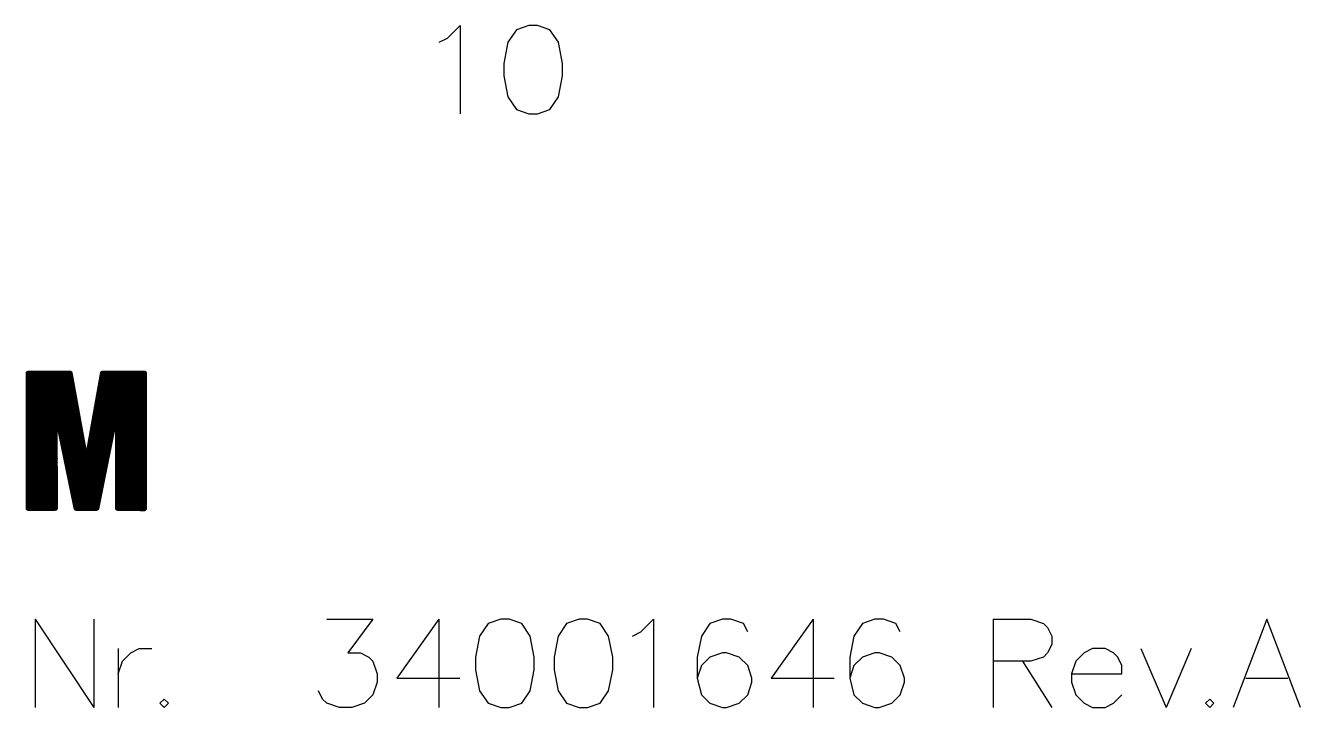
# Model space of a CAD drawing. Header units: millimetres. Extents: x 0 to 400, y 0 to 511.
# Drawn here: x 138.06 to 161, y 99.82 to 112.09 of the extents above; entities that cross this region are included whole.
import ezdxf

# ---------------------------------------------------------------- set-up
doc = ezdxf.new("R2010")
doc.units = ezdxf.units.MM
doc.layers.add('TopLayer', color=1, linetype='Continuous')

msp = doc.modelspace()

# ---------------------------------------------------------------- linework, layer by layer
at = {"layer": 'TopLayer'}
for p, q in [((145.651, 111.861), (145.878, 112.088)), ((145.878, 112.088), (145.878, 110.5)), ((146.891, 112.012), (146.739, 111.785)), ((147.117, 112.088), (146.891, 112.012)), ((147.268, 112.088), (147.117, 112.088)), ((147.495, 112.012), (147.268, 112.088)), ((147.646, 111.785), (147.495, 112.012)), ((145.5, 111.785), (145.651, 111.861)), ((146.739, 111.785), (146.664, 111.407)), ((147.722, 111.407), (147.646, 111.785)), ((146.664, 111.407), (146.664, 111.181)), ((147.722, 111.181), (147.722, 111.407)), ((146.664, 111.181), (146.739, 110.803)), ((147.646, 110.803), (147.722, 111.181)), ((146.739, 110.803), (146.891, 110.576)), ((147.495, 110.576), (147.646, 110.803)), ((146.891, 110.576), (147.117, 110.5)), ((147.268, 110.5), (147.495, 110.576)), ((147.117, 110.5), (147.268, 110.5)), ((138.233, 101.408), (138.233, 99.821)), ((138.233, 101.408), (139.291, 99.821)), ((139.291, 101.408), (139.291, 99.821)), ((143.479, 101.408), (144.31, 101.408)), ((144.31, 101.408), (143.857, 100.803)), ((145.497, 101.408), (144.741, 100.35)), ((145.497, 101.408), (145.497, 99.821)), ((146.608, 101.408), (146.381, 101.332)), ((146.759, 101.408), (146.608, 101.408)), ((146.986, 101.332), (146.759, 101.408)), ((148.021, 101.408), (147.795, 101.332)), ((148.172, 101.408), (148.021, 101.408)), ((148.399, 101.332), (148.172, 101.408)), ((149.132, 101.181), (149.359, 101.408)), ((149.359, 101.408), (149.359, 99.821)), ((150.599, 101.408), (150.372, 101.332)), ((150.75, 101.408), (150.599, 101.408)), ((150.976, 101.332), (150.75, 101.408)), ((152.231, 101.408), (151.475, 100.35)), ((152.231, 101.408), (152.231, 99.821)), ((153.342, 101.408), (153.115, 101.332)), ((153.493, 101.408), (153.342, 101.408)), ((153.72, 101.332), (153.493, 101.408)), ((155.466, 101.408), (155.466, 99.821)), ((155.466, 101.408), (156.146, 101.408)), ((156.146, 101.408), (156.373, 101.332)), ((160.394, 101.408), (159.789, 99.821)), ((160.998, 99.821), (160.394, 101.408)), ((146.381, 101.332), (146.23, 101.106)), ((147.137, 101.106), (146.986, 101.332)), ((147.795, 101.332), (147.643, 101.106)), ((148.55, 101.106), (148.399, 101.332)), ((148.981, 101.106), (149.132, 101.181)), ((150.372, 101.332), (150.221, 101.106)), ((151.052, 101.181), (150.976, 101.332)), ((153.115, 101.332), (152.964, 101.106)), ((153.796, 101.181), (153.72, 101.332)), ((156.373, 101.332), (156.448, 101.257)), ((156.448, 101.257), (156.524, 101.106)), ((146.23, 101.106), (146.154, 100.728)), ((147.213, 100.728), (147.137, 101.106)), ((147.643, 101.106), (147.568, 100.728)), ((148.626, 100.728), (148.55, 101.106)), ((150.221, 101.106), (150.145, 100.728)), ((152.964, 101.106), (152.889, 100.728)), ((156.524, 100.955), (156.448, 100.803)), ((156.524, 101.106), (156.524, 100.955)), ((139.729, 100.879), (139.729, 99.821)), ((139.805, 100.652), (139.956, 100.803)), ((139.956, 100.803), (140.107, 100.879)), ((140.107, 100.879), (140.334, 100.879)), ((143.857, 100.803), (144.084, 100.803)), ((144.084, 100.803), (144.235, 100.728)), ((144.235, 100.728), (144.31, 100.652)), ((146.154, 100.728), (146.154, 100.501)), ((147.213, 100.501), (147.213, 100.728)), ((147.568, 100.728), (147.568, 100.501)), ((148.626, 100.501), (148.626, 100.728)), ((150.145, 100.728), (150.145, 100.35)), ((150.372, 100.728), (150.221, 100.577)), ((150.599, 100.803), (150.372, 100.728)), ((150.674, 100.803), (150.599, 100.803)), ((150.901, 100.728), (150.674, 100.803)), ((151.052, 100.577), (150.901, 100.728)), ((152.889, 100.728), (152.889, 100.35)), ((153.115, 100.728), (152.964, 100.577)), ((153.342, 100.803), (153.115, 100.728)), ((153.418, 100.803), (153.342, 100.803)), ((153.644, 100.728), (153.418, 100.803)), ((153.796, 100.577), (153.644, 100.728)), ((156.373, 100.728), (156.146, 100.652)), ((156.448, 100.803), (156.373, 100.728)), ((157.106, 100.803), (156.955, 100.652)), ((157.257, 100.879), (157.106, 100.803)), ((157.484, 100.879), (157.257, 100.879)), ((157.635, 100.803), (157.484, 100.879)), ((157.711, 100.728), (157.635, 100.803)), ((157.786, 100.577), (157.711, 100.728)), ((158.126, 100.879), (158.58, 99.821)), ((159.033, 100.879), (158.58, 99.821)), ((139.729, 100.426), (139.805, 100.652)), ((144.31, 100.652), (144.386, 100.426)), ((146.154, 100.501), (146.23, 100.123)), ((147.137, 100.123), (147.213, 100.501)), ((147.568, 100.501), (147.643, 100.123)), ((148.55, 100.123), (148.626, 100.501)), ((150.221, 100.577), (150.145, 100.35)), ((151.128, 100.35), (151.052, 100.577)), ((152.964, 100.577), (152.889, 100.35)), ((153.871, 100.35), (153.796, 100.577)), ((156.146, 100.652), (155.466, 100.652)), ((155.995, 100.652), (156.524, 99.821)), ((156.955, 100.652), (156.879, 100.426)), ((157.786, 100.426), (157.786, 100.577)), ((144.386, 100.274), (144.31, 100.048)), ((144.386, 100.426), (144.386, 100.274)), ((144.741, 100.35), (145.875, 100.35)), ((150.145, 100.35), (150.221, 100.048)), ((151.052, 100.048), (151.128, 100.274)), ((151.128, 100.274), (151.128, 100.35)), ((151.475, 100.35), (152.609, 100.35)), ((152.889, 100.35), (152.964, 100.048)), ((153.796, 100.048), (153.871, 100.274)), ((153.871, 100.274), (153.871, 100.35)), ((156.879, 100.426), (157.786, 100.426)), ((156.879, 100.426), (156.879, 100.274)), ((156.879, 100.274), (156.955, 100.048)), ((160.016, 100.35), (160.771, 100.35)), ((143.403, 99.972), (143.328, 100.123)), ((144.31, 100.048), (144.159, 99.896)), ((146.23, 100.123), (146.381, 99.896)), ((146.986, 99.896), (147.137, 100.123)), ((147.643, 100.123), (147.795, 99.896)), ((148.399, 99.896), (148.55, 100.123)), ((150.221, 100.048), (150.372, 99.896)), ((150.901, 99.896), (151.052, 100.048)), ((152.964, 100.048), (153.115, 99.896)), ((153.644, 99.896), (153.796, 100.048)), ((156.955, 100.048), (157.106, 99.896)), ((157.635, 99.896), (157.786, 100.048)), ((140.553, 99.972), (140.478, 99.896)), ((140.478, 99.896), (140.553, 99.821)), ((140.629, 99.896), (140.553, 99.972)), ((140.553, 99.821), (140.629, 99.896)), ((143.479, 99.896), (143.403, 99.972)), ((143.706, 99.821), (143.479, 99.896)), ((143.932, 99.821), (143.706, 99.821)), ((144.159, 99.896), (143.932, 99.821)), ((146.381, 99.896), (146.608, 99.821)), ((146.608, 99.821), (146.759, 99.821)), ((146.759, 99.821), (146.986, 99.896)), ((147.795, 99.896), (148.021, 99.821)), ((148.021, 99.821), (148.172, 99.821)), ((148.172, 99.821), (148.399, 99.896)), ((150.372, 99.896), (150.599, 99.821)), ((150.599, 99.821), (150.674, 99.821)), ((150.674, 99.821), (150.901, 99.896)), ((153.115, 99.896), (153.342, 99.821)), ((153.342, 99.821), (153.418, 99.821)), ((153.418, 99.821), (153.644, 99.896)), ((157.106, 99.896), (157.257, 99.821)), ((157.257, 99.821), (157.484, 99.821)), ((157.484, 99.821), (157.635, 99.896)), ((159.366, 99.972), (159.29, 99.896)), ((159.29, 99.896), (159.366, 99.821)), ((159.441, 99.896), (159.366, 99.972)), ((159.366, 99.821), (159.441, 99.896))]:
    msp.add_line(p, q, dxfattribs=at)
at = {"layer": 'TopLayer', "const_width": 0.1}
for points in [[(138.109, 105.83), (138.859, 105.83)], [(138.109, 103.408), (138.109, 105.83)], [(138.109, 105.791), (138.866, 105.791)], [(138.109, 105.716), (138.879, 105.716)], [(138.859, 105.83), (139.106, 104.47)], [(139.205, 104.47), (139.447, 105.83)], [(139.427, 105.716), (140.196, 105.716)], [(139.44, 105.791), (140.196, 105.791)], [(139.447, 105.83), (140.196, 105.83)], [(140.196, 103.401), (140.196, 105.83)], [(138.109, 105.641), (138.893, 105.641)], [(138.109, 105.567), (138.907, 105.567)], [(138.109, 105.492), (138.92, 105.492)], [(139.387, 105.492), (140.196, 105.492)], [(139.4, 105.567), (140.196, 105.567)], [(139.413, 105.641), (140.196, 105.641)], [(138.109, 105.417), (138.934, 105.417)], [(138.109, 105.343), (138.947, 105.343)], [(138.109, 105.268), (138.961, 105.268)], [(139.347, 105.268), (140.196, 105.268)], [(139.36, 105.343), (140.196, 105.343)], [(139.373, 105.417), (140.196, 105.417)], [(138.109, 105.193), (138.975, 105.193)], [(138.109, 105.119), (138.988, 105.119)], [(138.109, 105.044), (139.002, 105.044)], [(139.307, 105.044), (140.196, 105.044)], [(139.32, 105.119), (140.196, 105.119)], [(139.334, 105.193), (140.196, 105.193)], [(138.109, 104.969), (139.015, 104.969)], [(138.109, 104.895), (139.029, 104.895)], [(138.109, 104.82), (138.609, 104.82)], [(138.588, 104.782), (138.592, 104.8)], [(138.588, 104.782), (138.594, 103.408)], [(138.592, 104.8), (138.612, 104.824)], [(138.612, 104.824), (138.643, 104.832)], [(138.643, 104.832), (138.672, 104.819)], [(138.67, 104.82), (139.043, 104.82)], [(138.672, 104.819), (138.687, 104.792)], [(138.687, 104.792), (138.972, 103.408)], [(139.267, 104.82), (139.638, 104.82)], [(139.28, 104.895), (140.196, 104.895)], [(139.294, 104.969), (140.196, 104.969)], [(139.339, 103.408), (139.617, 104.792)], [(139.617, 104.792), (139.625, 104.809)], [(139.625, 104.809), (139.649, 104.829)], [(139.649, 104.829), (139.681, 104.83)], [(139.681, 104.83), (139.707, 104.812)], [(139.695, 104.82), (140.196, 104.82)], [(139.707, 104.812), (139.717, 104.782)], [(139.717, 103.408), (139.717, 104.782)], [(138.109, 104.745), (138.589, 104.745)], [(138.109, 104.671), (138.589, 104.671)], [(138.109, 104.596), (138.589, 104.596)], [(138.697, 104.745), (139.056, 104.745)], [(138.712, 104.671), (139.07, 104.671)], [(138.728, 104.596), (139.083, 104.596)], [(139.227, 104.596), (139.578, 104.596)], [(139.241, 104.671), (139.593, 104.671)], [(139.254, 104.745), (139.608, 104.745)], [(139.717, 104.745), (140.196, 104.745)], [(139.717, 104.671), (140.196, 104.671)], [(139.717, 104.596), (140.196, 104.596)], [(138.109, 104.521), (138.59, 104.521)], [(138.109, 104.447), (138.59, 104.447)], [(138.109, 104.372), (138.59, 104.372)], [(138.743, 104.521), (139.097, 104.521)], [(138.758, 104.447), (139.119, 104.447)], [(138.774, 104.372), (139.533, 104.372)], [(139.106, 104.47), (139.121, 104.443)], [(139.121, 104.443), (139.15, 104.429)], [(139.15, 104.429), (139.181, 104.436)], [(139.181, 104.436), (139.202, 104.46)], [(139.19, 104.447), (139.548, 104.447)], [(139.202, 104.46), (139.205, 104.47)], [(139.214, 104.521), (139.563, 104.521)], [(139.717, 104.521), (140.196, 104.521)], [(139.717, 104.447), (140.196, 104.447)], [(139.717, 104.372), (140.196, 104.372)], [(138.109, 104.297), (138.591, 104.297)], [(138.109, 104.223), (138.591, 104.223)], [(138.109, 104.148), (138.591, 104.148)], [(138.789, 104.297), (139.518, 104.297)], [(138.805, 104.223), (139.503, 104.223)], [(138.82, 104.148), (139.488, 104.148)], [(139.717, 104.297), (140.196, 104.297)], [(139.717, 104.223), (140.196, 104.223)], [(139.717, 104.148), (140.196, 104.148)], [(138.109, 104.073), (138.592, 104.073)], [(138.109, 103.999), (138.592, 103.999)], [(138.109, 103.924), (138.592, 103.924)], [(138.835, 104.073), (139.473, 104.073)], [(138.851, 103.999), (139.458, 103.999)], [(138.866, 103.924), (139.443, 103.924)], [(139.717, 104.073), (140.196, 104.073)], [(139.717, 103.999), (140.196, 103.999)], [(139.717, 103.924), (140.196, 103.924)], [(138.109, 103.849), (138.593, 103.849)], [(138.109, 103.775), (138.593, 103.775)], [(138.109, 103.7), (138.593, 103.7)], [(138.881, 103.849), (139.428, 103.849)], [(138.897, 103.775), (139.413, 103.775)], [(138.912, 103.7), (139.398, 103.7)], [(139.717, 103.849), (140.196, 103.849)], [(139.717, 103.775), (140.196, 103.775)], [(139.717, 103.7), (140.196, 103.7)], [(138.109, 103.625), (138.594, 103.625)], [(138.109, 103.551), (138.594, 103.551)], [(138.109, 103.476), (138.594, 103.476)], [(138.109, 103.408), (138.594, 103.408)], [(138.927, 103.625), (139.383, 103.625)], [(138.943, 103.551), (139.368, 103.551)], [(138.958, 103.476), (139.353, 103.476)], [(138.972, 103.408), (139.339, 103.408)], [(139.717, 103.625), (140.196, 103.625)], [(139.717, 103.551), (140.196, 103.551)], [(139.717, 103.476), (140.196, 103.476)], [(139.717, 103.408), (140.196, 103.401)]]:
    msp.add_lwpolyline(points, dxfattribs=at)
at = {"layer": 'TopLayer'}
for points, const_width in [([(138.084, 105.83, 1), (138.134, 105.83, 1)], 0.05), ([(138.084, 105.83, 1), (138.134, 105.83, 1)], 0.05), ([(138.084, 105.791, 1), (138.134, 105.791, 1)], 0.05), ([(138.084, 105.716, 1), (138.134, 105.716, 1)], 0.05), ([(138.834, 105.83, 1), (138.884, 105.83, 1)], 0.05), ([(138.834, 105.83, 1), (138.884, 105.83, 1)], 0.05), ([(138.841, 105.791, 1), (138.891, 105.791, 1)], 0.05), ([(138.854, 105.716, 1), (138.904, 105.716, 1)], 0.05), ([(139.402, 105.716, 1), (139.452, 105.716, 1)], 0.05), ([(139.415, 105.791, 1), (139.465, 105.791, 1)], 0.05), ([(139.422, 105.83, 1), (139.472, 105.83, 1)], 0.05), ([(139.422, 105.83, 1), (139.472, 105.83, 1)], 0.05), ([(140.171, 105.83, 1), (140.221, 105.83, 1)], 0.05), ([(140.171, 105.83, 1), (140.221, 105.83, 1)], 0.05), ([(140.171, 105.791, 1), (140.221, 105.791, 1)], 0.05), ([(140.171, 105.716, 1), (140.221, 105.716, 1)], 0.05), ([(138.084, 105.641, 1), (138.134, 105.641, 1)], 0.05), ([(138.084, 105.567, 1), (138.134, 105.567, 1)], 0.05), ([(138.084, 105.492, 1), (138.134, 105.492, 1)], 0.05), ([(138.868, 105.641, 1), (138.918, 105.641, 1)], 0.05), ([(138.882, 105.567, 1), (138.932, 105.567, 1)], 0.05), ([(138.895, 105.492, 1), (138.945, 105.492, 1)], 0.05), ([(139.362, 105.492, 1), (139.412, 105.492, 1)], 0.05), ([(139.375, 105.567, 1), (139.425, 105.567, 1)], 0.05), ([(139.388, 105.641, 1), (139.438, 105.641, 1)], 0.05), ([(140.171, 105.641, 1), (140.221, 105.641, 1)], 0.05), ([(140.171, 105.567, 1), (140.221, 105.567, 1)], 0.05), ([(140.171, 105.492, 1), (140.221, 105.492, 1)], 0.05), ([(138.084, 105.417, 1), (138.134, 105.417, 1)], 0.05), ([(138.084, 105.343, 1), (138.134, 105.343, 1)], 0.05), ([(138.084, 105.268, 1), (138.134, 105.268, 1)], 0.05), ([(138.909, 105.417, 1), (138.959, 105.417, 1)], 0.05), ([(138.922, 105.343, 1), (138.972, 105.343, 1)], 0.05), ([(138.936, 105.268, 1), (138.986, 105.268, 1)], 0.05), ([(139.322, 105.268, 1), (139.372, 105.268, 1)], 0.05), ([(139.335, 105.343, 1), (139.385, 105.343, 1)], 0.05), ([(139.348, 105.417, 1), (139.398, 105.417, 1)], 0.05), ([(140.171, 105.417, 1), (140.221, 105.417, 1)], 0.05), ([(140.171, 105.343, 1), (140.221, 105.343, 1)], 0.05), ([(140.171, 105.268, 1), (140.221, 105.268, 1)], 0.05), ([(138.084, 105.193, 1), (138.134, 105.193, 1)], 0.05), ([(138.084, 105.119, 1), (138.134, 105.119, 1)], 0.05), ([(138.084, 105.044, 1), (138.134, 105.044, 1)], 0.05), ([(138.95, 105.193, 1), (139, 105.193, 1)], 0.05), ([(138.963, 105.119, 1), (139.013, 105.119, 1)], 0.05), ([(138.977, 105.044, 1), (139.027, 105.044, 1)], 0.05), ([(139.282, 105.044, 1), (139.332, 105.044, 1)], 0.05), ([(139.295, 105.119, 1), (139.345, 105.119, 1)], 0.05), ([(139.309, 105.193, 1), (139.359, 105.193, 1)], 0.05), ([(140.171, 105.193, 1), (140.221, 105.193, 1)], 0.05), ([(140.171, 105.119, 1), (140.221, 105.119, 1)], 0.05), ([(140.171, 105.044, 1), (140.221, 105.044, 1)], 0.05), ([(138.084, 104.969, 1), (138.134, 104.969, 1)], 0.05), ([(138.084, 104.895, 1), (138.134, 104.895, 1)], 0.05), ([(138.084, 104.82, 1), (138.134, 104.82, 1)], 0.05), ([(138.563, 104.782, 1), (138.613, 104.782, 1)], 0.05), ([(138.563, 104.782, 1), (138.613, 104.782, 1)], 0.05), ([(138.613, 104.782, 1), (138.563, 104.782, 1)], 0.05), ([(138.567, 104.8, 1), (138.617, 104.8, 1)], 0.05), ([(138.567, 104.8, 1), (138.617, 104.8, 1)], 0.05), ([(138.584, 104.82, 1), (138.634, 104.82, 1)], 0.05), ([(138.587, 104.824, 1), (138.637, 104.824, 1)], 0.05), ([(138.587, 104.824, 1), (138.637, 104.824, 1)], 0.05), ([(138.618, 104.832, 1), (138.668, 104.832, 1)], 0.05), ([(138.618, 104.832, 1), (138.668, 104.832, 1)], 0.05), ([(138.645, 104.82, 1), (138.695, 104.82, 1)], 0.05), ([(138.647, 104.819, 1), (138.697, 104.819, 1)], 0.05), ([(138.647, 104.819, 1), (138.697, 104.819, 1)], 0.05), ([(138.662, 104.792, 1), (138.712, 104.792, 1)], 0.05), ([(138.662, 104.792, 1), (138.712, 104.792, 1)], 0.05), ([(138.99, 104.969, 1), (139.04, 104.969, 1)], 0.05), ([(139.004, 104.895, 1), (139.054, 104.895, 1)], 0.05), ([(139.018, 104.82, 1), (139.068, 104.82, 1)], 0.05), ([(139.242, 104.82, 1), (139.292, 104.82, 1)], 0.05), ([(139.255, 104.895, 1), (139.305, 104.895, 1)], 0.05), ([(139.269, 104.969, 1), (139.319, 104.969, 1)], 0.05), ([(139.592, 104.792, 1), (139.642, 104.792, 1)], 0.05), ([(139.592, 104.792, 1), (139.642, 104.792, 1)], 0.05), ([(139.6, 104.809, 1), (139.65, 104.809, 1)], 0.05), ([(139.6, 104.809, 1), (139.65, 104.809, 1)], 0.05), ([(139.613, 104.82, 1), (139.663, 104.82, 1)], 0.05), ([(139.624, 104.829, 1), (139.674, 104.829, 1)], 0.05), ([(139.624, 104.829, 1), (139.674, 104.829, 1)], 0.05), ([(139.656, 104.83, 1), (139.706, 104.83, 1)], 0.05), ([(139.656, 104.83, 1), (139.706, 104.83, 1)], 0.05), ([(139.67, 104.82, 1), (139.72, 104.82, 1)], 0.05), ([(139.682, 104.812, 1), (139.732, 104.812, 1)], 0.05), ([(139.682, 104.812, 1), (139.732, 104.812, 1)], 0.05), ([(139.692, 104.782, 1), (139.742, 104.782, 1)], 0.05), ([(139.692, 104.782, 1), (139.742, 104.782, 1)], 0.05), ([(140.171, 104.969, 1), (140.221, 104.969, 1)], 0.05), ([(140.171, 104.895, 1), (140.221, 104.895, 1)], 0.05), ([(140.171, 104.82, 1), (140.221, 104.82, 1)], 0.05), ([(138.084, 104.745, 1), (138.134, 104.745, 1)], 0.05), ([(138.084, 104.671, 1), (138.134, 104.671, 1)], 0.05), ([(138.084, 104.596, 1), (138.134, 104.596, 1)], 0.05), ([(138.551, 104.782, 1), (138.576, 104.782, 1)], 0.025), ([(138.564, 104.745, 1), (138.614, 104.745, 1)], 0.05), ([(138.564, 104.671, 1), (138.614, 104.671, 1)], 0.05), ([(138.564, 104.596, 1), (138.614, 104.596, 1)], 0.05), ([(138.601, 104.782, 1), (138.625, 104.782, 1)], 0.025), ([(138.672, 104.745, 1), (138.722, 104.745, 1)], 0.05), ([(138.687, 104.671, 1), (138.737, 104.671, 1)], 0.05), ([(138.703, 104.596, 1), (138.753, 104.596, 1)], 0.05), ([(139.031, 104.745, 1), (139.081, 104.745, 1)], 0.05), ([(139.045, 104.671, 1), (139.095, 104.671, 1)], 0.05), ([(139.058, 104.596, 1), (139.108, 104.596, 1)], 0.05), ([(139.202, 104.596, 1), (139.252, 104.596, 1)], 0.05), ([(139.216, 104.671, 1), (139.266, 104.671, 1)], 0.05), ([(139.229, 104.745, 1), (139.279, 104.745, 1)], 0.05), ([(139.553, 104.596, 1), (139.603, 104.596, 1)], 0.05), ([(139.568, 104.671, 1), (139.618, 104.671, 1)], 0.05), ([(139.583, 104.745, 1), (139.633, 104.745, 1)], 0.05), ([(139.692, 104.745, 1), (139.742, 104.745, 1)], 0.05), ([(139.692, 104.671, 1), (139.742, 104.671, 1)], 0.05), ([(139.692, 104.596, 1), (139.742, 104.596, 1)], 0.05), ([(140.171, 104.745, 1), (140.221, 104.745, 1)], 0.05), ([(140.171, 104.671, 1), (140.221, 104.671, 1)], 0.05), ([(140.171, 104.596, 1), (140.221, 104.596, 1)], 0.05), ([(138.084, 104.521, 1), (138.134, 104.521, 1)], 0.05), ([(138.084, 104.447, 1), (138.134, 104.447, 1)], 0.05), ([(138.084, 104.372, 1), (138.134, 104.372, 1)], 0.05), ([(138.565, 104.521, 1), (138.615, 104.521, 1)], 0.05), ([(138.565, 104.447, 1), (138.615, 104.447, 1)], 0.05), ([(138.565, 104.372, 1), (138.615, 104.372, 1)], 0.05), ([(138.718, 104.521, 1), (138.768, 104.521, 1)], 0.05), ([(138.733, 104.447, 1), (138.783, 104.447, 1)], 0.05), ([(138.749, 104.372, 1), (138.799, 104.372, 1)], 0.05), ([(139.072, 104.521, 1), (139.122, 104.521, 1)], 0.05), ([(139.081, 104.47, 1), (139.131, 104.47, 1)], 0.05), ([(139.081, 104.47, 1), (139.131, 104.47, 1)], 0.05), ([(139.094, 104.447, 1), (139.144, 104.447, 1)], 0.05), ([(139.096, 104.443, 1), (139.146, 104.443, 1)], 0.05), ([(139.096, 104.443, 1), (139.146, 104.443, 1)], 0.05), ([(139.125, 104.429, 1), (139.175, 104.429, 1)], 0.05), ([(139.125, 104.429, 1), (139.175, 104.429, 1)], 0.05), ([(139.156, 104.436, 1), (139.206, 104.436, 1)], 0.05), ([(139.156, 104.436, 1), (139.206, 104.436, 1)], 0.05), ([(139.165, 104.447, 1), (139.215, 104.447, 1)], 0.05), ([(139.177, 104.46, 1), (139.227, 104.46, 1)], 0.05), ([(139.177, 104.46, 1), (139.227, 104.46, 1)], 0.05), ([(139.18, 104.47, 1), (139.23, 104.47, 1)], 0.05), ([(139.18, 104.47, 1), (139.23, 104.47, 1)], 0.05), ([(139.189, 104.521, 1), (139.239, 104.521, 1)], 0.05), ([(139.508, 104.372, 1), (139.558, 104.372, 1)], 0.05), ([(139.523, 104.447, 1), (139.573, 104.447, 1)], 0.05), ([(139.538, 104.521, 1), (139.588, 104.521, 1)], 0.05), ([(139.692, 104.521, 1), (139.742, 104.521, 1)], 0.05), ([(139.692, 104.447, 1), (139.742, 104.447, 1)], 0.05), ([(139.692, 104.372, 1), (139.742, 104.372, 1)], 0.05), ([(140.171, 104.521, 1), (140.221, 104.521, 1)], 0.05), ([(140.171, 104.447, 1), (140.221, 104.447, 1)], 0.05), ([(140.171, 104.372, 1), (140.221, 104.372, 1)], 0.05), ([(138.084, 104.297, 1), (138.134, 104.297, 1)], 0.05), ([(138.084, 104.223, 1), (138.134, 104.223, 1)], 0.05), ([(138.084, 104.148, 1), (138.134, 104.148, 1)], 0.05), ([(138.566, 104.297, 1), (138.616, 104.297, 1)], 0.05), ([(138.566, 104.223, 1), (138.616, 104.223, 1)], 0.05), ([(138.566, 104.148, 1), (138.616, 104.148, 1)], 0.05), ([(138.764, 104.297, 1), (138.814, 104.297, 1)], 0.05), ([(138.78, 104.223, 1), (138.83, 104.223, 1)], 0.05), ([(138.795, 104.148, 1), (138.845, 104.148, 1)], 0.05), ([(139.463, 104.148, 1), (139.513, 104.148, 1)], 0.05), ([(139.478, 104.223, 1), (139.528, 104.223, 1)], 0.05), ([(139.493, 104.297, 1), (139.543, 104.297, 1)], 0.05), ([(139.692, 104.297, 1), (139.742, 104.297, 1)], 0.05), ([(139.692, 104.223, 1), (139.742, 104.223, 1)], 0.05), ([(139.692, 104.148, 1), (139.742, 104.148, 1)], 0.05), ([(140.171, 104.297, 1), (140.221, 104.297, 1)], 0.05), ([(140.171, 104.223, 1), (140.221, 104.223, 1)], 0.05), ([(140.171, 104.148, 1), (140.221, 104.148, 1)], 0.05), ([(138.084, 104.073, 1), (138.134, 104.073, 1)], 0.05), ([(138.084, 103.999, 1), (138.134, 103.999, 1)], 0.05), ([(138.084, 103.924, 1), (138.134, 103.924, 1)], 0.05), ([(138.567, 104.073, 1), (138.617, 104.073, 1)], 0.05), ([(138.567, 103.999, 1), (138.617, 103.999, 1)], 0.05), ([(138.567, 103.924, 1), (138.617, 103.924, 1)], 0.05), ([(138.81, 104.073, 1), (138.86, 104.073, 1)], 0.05), ([(138.826, 103.999, 1), (138.876, 103.999, 1)], 0.05), ([(138.841, 103.924, 1), (138.891, 103.924, 1)], 0.05), ([(139.418, 103.924, 1), (139.468, 103.924, 1)], 0.05), ([(139.433, 103.999, 1), (139.483, 103.999, 1)], 0.05), ([(139.448, 104.073, 1), (139.498, 104.073, 1)], 0.05), ([(139.692, 104.073, 1), (139.742, 104.073, 1)], 0.05), ([(139.692, 103.999, 1), (139.742, 103.999, 1)], 0.05), ([(139.692, 103.924, 1), (139.742, 103.924, 1)], 0.05), ([(140.171, 104.073, 1), (140.221, 104.073, 1)], 0.05), ([(140.171, 103.999, 1), (140.221, 103.999, 1)], 0.05), ([(140.171, 103.924, 1), (140.221, 103.924, 1)], 0.05), ([(138.084, 103.849, 1), (138.134, 103.849, 1)], 0.05), ([(138.084, 103.775, 1), (138.134, 103.775, 1)], 0.05), ([(138.084, 103.7, 1), (138.134, 103.7, 1)], 0.05), ([(138.568, 103.849, 1), (138.618, 103.849, 1)], 0.05), ([(138.568, 103.775, 1), (138.618, 103.775, 1)], 0.05), ([(138.568, 103.7, 1), (138.618, 103.7, 1)], 0.05), ([(138.856, 103.849, 1), (138.906, 103.849, 1)], 0.05), ([(138.872, 103.775, 1), (138.922, 103.775, 1)], 0.05), ([(138.887, 103.7, 1), (138.937, 103.7, 1)], 0.05), ([(139.373, 103.7, 1), (139.423, 103.7, 1)], 0.05), ([(139.388, 103.775, 1), (139.438, 103.775, 1)], 0.05), ([(139.403, 103.849, 1), (139.453, 103.849, 1)], 0.05), ([(139.692, 103.849, 1), (139.742, 103.849, 1)], 0.05), ([(139.692, 103.775, 1), (139.742, 103.775, 1)], 0.05), ([(139.692, 103.7, 1), (139.742, 103.7, 1)], 0.05), ([(140.171, 103.849, 1), (140.221, 103.849, 1)], 0.05), ([(140.171, 103.775, 1), (140.221, 103.775, 1)], 0.05), ([(140.171, 103.7, 1), (140.221, 103.7, 1)], 0.05), ([(138.084, 103.625, 1), (138.134, 103.625, 1)], 0.05), ([(138.084, 103.551, 1), (138.134, 103.551, 1)], 0.05), ([(138.084, 103.476, 1), (138.134, 103.476, 1)], 0.05), ([(138.084, 103.408, 1), (138.134, 103.408, 1)], 0.05), ([(138.084, 103.408, 1), (138.134, 103.408, 1)], 0.05), ([(138.569, 103.625, 1), (138.619, 103.625, 1)], 0.05), ([(138.569, 103.551, 1), (138.619, 103.551, 1)], 0.05), ([(138.569, 103.476, 1), (138.619, 103.476, 1)], 0.05), ([(138.569, 103.408, 1), (138.619, 103.408, 1)], 0.05), ([(138.569, 103.408, 1), (138.619, 103.408, 1)], 0.05), ([(138.902, 103.625, 1), (138.952, 103.625, 1)], 0.05), ([(138.918, 103.551, 1), (138.968, 103.551, 1)], 0.05), ([(138.933, 103.476, 1), (138.983, 103.476, 1)], 0.05), ([(138.947, 103.408, 1), (138.997, 103.408, 1)], 0.05), ([(138.947, 103.408, 1), (138.997, 103.408, 1)], 0.05), ([(139.314, 103.408, 1), (139.364, 103.408, 1)], 0.05), ([(139.314, 103.408, 1), (139.364, 103.408, 1)], 0.05), ([(139.328, 103.476, 1), (139.378, 103.476, 1)], 0.05), ([(139.343, 103.551, 1), (139.393, 103.551, 1)], 0.05), ([(139.358, 103.625, 1), (139.408, 103.625, 1)], 0.05), ([(139.692, 103.625, 1), (139.742, 103.625, 1)], 0.05), ([(139.692, 103.551, 1), (139.742, 103.551, 1)], 0.05), ([(139.692, 103.476, 1), (139.742, 103.476, 1)], 0.05), ([(139.692, 103.408, 1), (139.742, 103.408, 1)], 0.05), ([(139.692, 103.408, 1), (139.742, 103.408, 1)], 0.05), ([(140.171, 103.625, 1), (140.221, 103.625, 1)], 0.05), ([(140.171, 103.551, 1), (140.221, 103.551, 1)], 0.05), ([(140.171, 103.476, 1), (140.221, 103.476, 1)], 0.05), ([(140.171, 103.401, 1), (140.221, 103.401, 1)], 0.05), ([(140.171, 103.401, 1), (140.221, 103.401, 1)], 0.05)]:
    msp.add_lwpolyline(points, format="xyb", close=True, dxfattribs=dict(at, const_width=const_width))

doc.saveas('drawing.dxf')
